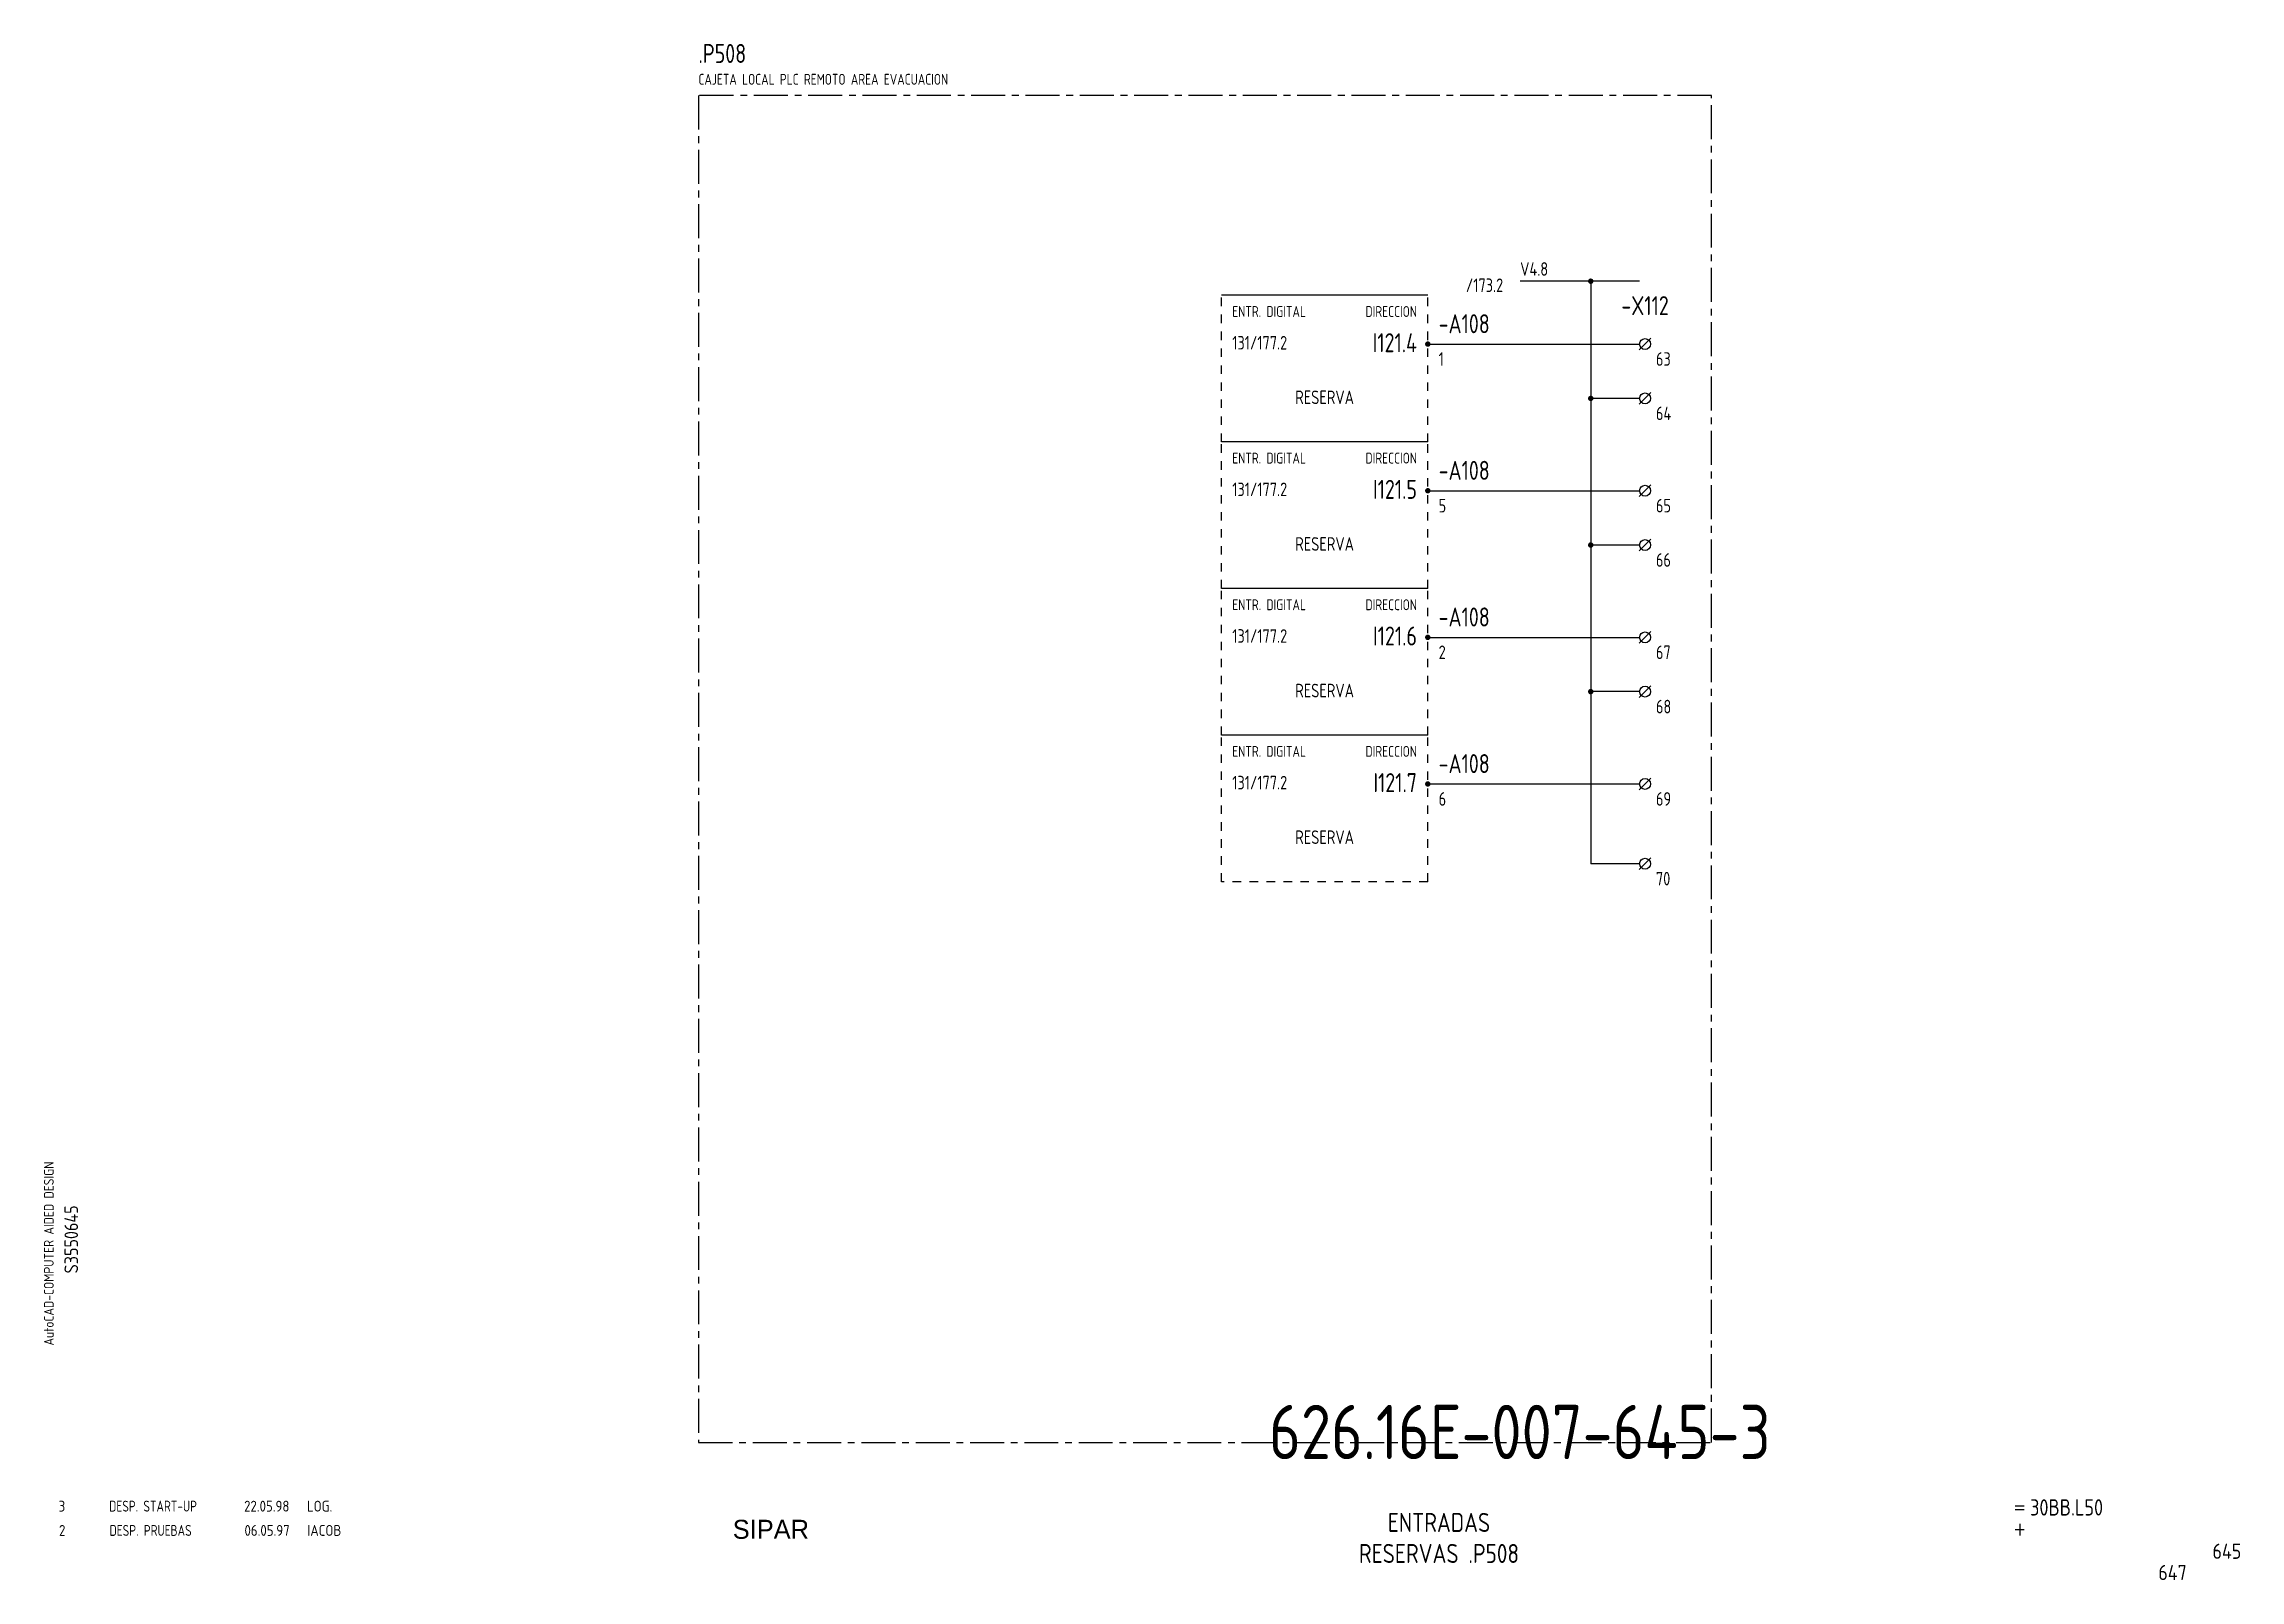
# Model space of a CAD drawing. Extents: x 10 to 414, y 6 to 289.
import ezdxf
from ezdxf.enums import TextEntityAlignment as Align

# ---------------------------------------------------------------- set-up
doc = ezdxf.new("R2010")
doc.units = 0
doc.header["$LTSCALE"] = 5
doc.header["$MEASUREMENT"] = 0
doc.linetypes.add('CENTER', pattern=[2, 1.25, -0.25, 0.25, -0.25])
doc.linetypes.add('HIDDEN1', pattern=[0.625, 0.3125, -0.3125])
doc.layers.get('0').update_dxf_attribs({"linetype": 'CONTINUOUS'})
doc.layers.add('3', color=3, linetype='CONTINUOUS')
doc.layers.add('CART', color=7, linetype='CONTINUOUS')
doc.styles.add('DIN', font='DIN.shx', dxfattribs={"width": 0.85})
doc.styles.add('N', font='ROMANS', dxfattribs={"width": 0.85, "height": 3})
doc.styles.add('SIMPLEX', font='SIMPLEX', dxfattribs={"width": 0.85})
doc.styles.add('X', font='UNIV.SHX', dxfattribs={"height": 3.5})

# ---------------------------------------------------------------- blocks, each defined once
blk = doc.blocks.new('B5-3')
at = {"linetype": 'Continuous', "const_width": 0.5}
blk.add_lwpolyline([(-0.25, 0, 1), (0.25, 0, 1)], format="xyb", close=True, dxfattribs=at)
blk = doc.blocks.new('NORMALE')
at = {"linetype": 'Continuous'}
blk.add_line((-1.06, -1.06), (1.06, 1.06), dxfattribs=at)
at = {"color": 7}
blk.add_circle((0, 0), 1, dxfattribs=at)
at = {"color": 7, "style": 'SIMPLEX', "flags": 9}
for tag, p in [('QUADRO', (-7.5, 4)), ('SEZIONE', (-7.5, 2.5)), ('NUMO', (-7.5, 1)), ('NUMM', (-7.5, -0.5)), ('NOTEM', (-7.5, -2)), ('NOTEV', (-7.5, -3.5)), ('UTENZA', (-7.5, -5)), ('RIP', (-7.5, -6.5)), ('RAGGIO', (-7.5, -8))]:
    blk.add_attdef(tag, p, '', height=1, dxfattribs=at)
at = {"color": 3, "style": 'SIMPLEX', "flags": 8}
for tag, p in [('NUMI', (1.5, 0.5)), ('MORSETTIERA', (1.5, -2.5))]:
    blk.add_attdef(tag, p, '', height=2, dxfattribs=at)
blk = doc.blocks.new('REV2')
at = {"color": 3, "style": 'DIN'}
for s, width, p in [('2', 0.9, (12.45, 13.79)), ('DESP. PRUEBAS', 0.8, (21.76, 13.79)), ('06.05.97', 0.9, (46.59, 13.79)), ('IACOB', 0.9, (58.16, 13.79))]:
    blk.add_text(s, height=2, dxfattribs=dict(at, width=width)).set_placement(p)
blk = doc.blocks.new('DESP')
at = {"color": 3, "style": 'DIN'}
for s, width, p in [('3', 0.9, (7.45, 13.02)), ('DESP. START-UP', 0.8, (16.76, 13.02)), ('22.05.98', 0.9, (41.59, 13.02)), ('LOG.', 0.9, (53.16, 13.02))]:
    blk.add_text(s, height=2, dxfattribs=dict(at, width=width)).set_placement(p)

msp = doc.modelspace()

# ---------------------------------------------------------------- linework, layer by layer
at = {"color": 3, "linetype": 'CENTER'}
for p, q in [((130.17, 279), (130.17, 31)), ((316.64, 279), (130.17, 279)), ((316.64, 31), (316.64, 279)), ((130.17, 31), (316.64, 31))]:
    msp.add_line(p, q, dxfattribs=at)
for p, q in [((303.44, 244.82), (281.44, 244.82)), ((294.44, 244.82), (294.44, 137.56)), ((264.44, 233.24), (303.44, 233.24)), ((303.44, 223.24), (294.44, 223.24)), ((264.44, 206.24), (303.44, 206.24)), ((303.44, 196.24), (294.44, 196.24)), ((264.44, 179.24), (303.44, 179.24)), ((303.44, 169.24), (294.44, 169.24)), ((264.44, 152.24), (303.44, 152.24)), ((303.44, 137.56), (294.44, 137.56))]:
    msp.add_line(p, q)
at = {"linetype": 'HIDDEN1'}
for p, q in [((226.44, 215.24), (226.44, 242.24)), ((264.44, 215.24), (264.44, 242.24)), ((226.44, 188.24), (226.44, 215.24)), ((264.44, 188.24), (264.44, 215.24)), ((226.44, 161.24), (226.44, 188.24)), ((264.44, 161.24), (264.44, 188.24)), ((226.44, 134.24), (226.44, 161.24)), ((264.44, 134.24), (264.44, 161.24)), ((264.44, 134.24), (226.44, 134.24)), ((264.44, 134.24), (226.44, 134.24))]:
    msp.add_line(p, q, dxfattribs=at)
at = {"linetype": 'Continuous'}
for p, q in [((264.44, 242.24), (226.44, 242.24)), ((264.44, 215.24), (226.44, 215.24)), ((264.44, 188.24), (226.44, 188.24)), ((264.44, 161.24), (226.44, 161.24))]:
    msp.add_line(p, q, dxfattribs=at)
at = {"const_width": 0.5}
for points in [[(294.19, 244.82, 1), (294.69, 244.82, 1)], [(294.19, 223.24, 1), (294.69, 223.24, 1)], [(294.19, 196.24, 1), (294.69, 196.24, 1)], [(294.19, 169.24, 1), (294.69, 169.24, 1)]]:
    msp.add_lwpolyline(points, format="xyb", close=True, dxfattribs=at)

# ---------------------------------------------------------------- block references
for p in [(264.44, 233.24), (264.44, 206.24), (264.44, 179.24), (264.44, 152.24)]:
    msp.add_blockref('B5-3', p)
at = {"linetype": 'Continuous'}
for name, p in [('NORMALE', (304.44, 233.24)), ('NORMALE', (304.44, 223.24)), ('NORMALE', (304.44, 206.24)), ('NORMALE', (304.44, 196.24)), ('NORMALE', (304.44, 179.24)), ('NORMALE', (304.44, 169.24)), ('NORMALE', (304.44, 152.24)), ('NORMALE', (304.44, 137.56)), ('DESP', (4.93, 5.24)), ('REV2', (0, 0))]:
    msp.add_blockref(name, p, dxfattribs=at)

# ---------------------------------------------------------------- texts
at = {"color": 3, "style": 'DIN', "width": 0.8}
msp.add_text('.P508', height=3.5, dxfattribs=at).set_placement((130.17, 285))
at = {"style": 'DIN', "width": 0.8}
for s, height, p in [('CAJETA LOCAL PLC REMOTO AREA EVACUACION', 2, (130.17, 281)), ('V4.8', 2.5, (281.44, 245.82)), ('/173.2', 2.5, (271.44, 242.82)), ('131/177.2', 2.5, (228.44, 232.24)), ('1', 2.5, (266.44, 229.24)), ('63', 2.5, (306.44, 229.24)), ('64', 2.5, (306.44, 219.24)), ('131/177.2', 2.5, (228.44, 205.24)), ('5', 2.5, (266.44, 202.24)), ('65', 2.5, (306.44, 202.24)), ('66', 2.5, (306.44, 192.24)), ('131/177.2', 2.5, (228.44, 178.24)), ('2', 2.5, (266.44, 175.24)), ('67', 2.5, (306.44, 175.24)), ('68', 2.5, (306.44, 165.24)), ('131/177.2', 2.5, (228.44, 151.24)), ('6', 2.5, (266.44, 148.24)), ('69', 2.5, (306.44, 148.24)), ('70', 2.5, (306.44, 133.56))]:
    msp.add_text(s, height=height, dxfattribs=at).set_placement(p)
at = {"color": 1, "style": 'DIN', "width": 0.8}
for p in [(228.44, 238.24), (228.44, 211.24), (228.44, 184.24), (228.44, 157.24)]:
    msp.add_text('ENTR. DIGITAL', height=2, dxfattribs=at).set_placement(p)
for p in [(262.44, 238.24), (262.44, 211.24), (262.44, 184.24), (262.44, 157.24)]:
    msp.add_text('DIRECCION', height=2, dxfattribs=at).set_placement(p, align=Align.RIGHT)
at = {"style": 'DIN', "width": 0.8}
for p in [(245.44, 222.19), (245.44, 195.19), (245.44, 168.19), (245.44, 141.19)]:
    msp.add_text('RESERVA', height=2.5, dxfattribs=at).set_placement(p, align=Align.CENTER)
at = {"color": 2, "insert": (235.21, 37.92), "char_height": 10, "width": 111.0411, "attachment_point": 1, "style": 'DIN'}
msp.add_mtext('626.16E-007-645-3', dxfattribs=at)
at = {"layer": '3', "style": 'DIN', "width": 0.8}
for p in [(266.44, 235.24), (266.44, 208.24), (266.44, 181.24), (266.44, 154.24)]:
    msp.add_text('-A108', height=3.5, dxfattribs=at).set_placement(p)
msp.add_text('-X112', height=3.5, dxfattribs=at).set_placement((304.44, 238.57), align=Align.CENTER)
for s, p in [('I121.4', (262.44, 231.74)), ('I121.5', (262.44, 204.74)), ('I121.6', (262.44, 177.74)), ('I121.7', (262.44, 150.74))]:
    msp.add_text(s, height=3.5, dxfattribs=at).set_placement(p, align=Align.RIGHT)
at = {"layer": '3', "color": 2, "style": 'DIN', "width": 0.85}
for s, p in [('ENTRADAS', (266.5, 14.51)), ('RESERVAS .P508', (266.5, 8.8))]:
    msp.add_text(s, height=3.5, dxfattribs=at).set_placement(p, align=Align.CENTER)
at = {"layer": 'CART', "color": 1, "style": 'DIN', "width": 0.9}
msp.add_text('AutoCAD-COMPUTER AIDED DESIGN', height=1.8, rotation=90, dxfattribs=at).set_placement((11.47, 48.84))
at = {"layer": 'CART', "color": 3, "style": 'N', "width": 0.85}
for s, p in [('=', (372.24, 17.91)), ('+', (372.24, 13.87))]:
    msp.add_text(s, height=2.5, dxfattribs=at).set_placement(p)
at = {"layer": 'CART', "color": 3, "style": 'DIN', "width": 0.9, "flags": 1}
msp.add_attdef('S3550645', text='', height=2.5, rotation=90, dxfattribs=at).set_placement((15.95, 68.38), align=Align.CENTER)
at = {"layer": 'CART', "color": 3, "style": 'DIN', "width": 0.85}
msp.add_attdef('30BB.L50', text='', height=3, dxfattribs=at).set_placement((375.33, 16.63), align=Align.BOTTOM_LEFT)
at = {"layer": 'CART', "color": 6, "style": 'X', "flags": 1}
msp.add_attdef('SIPAR', text='', height=3.5, dxfattribs=at).set_placement((143.5, 15), align=Align.MIDDLE)
at = {"layer": 'CART', "color": 2, "style": 'DIN', "width": 0.9, "flags": 1}
msp.add_attdef('645', text='', height=2.8, dxfattribs=at).set_placement((414.2, 9.56), align=Align.RIGHT)
at = {"layer": 'CART', "color": 7, "style": 'DIN', "width": 0.9, "flags": 1}
msp.add_attdef('647', (398.93, 5.65), '', height=2.8, dxfattribs=at)

doc.saveas('drawing.dxf')
